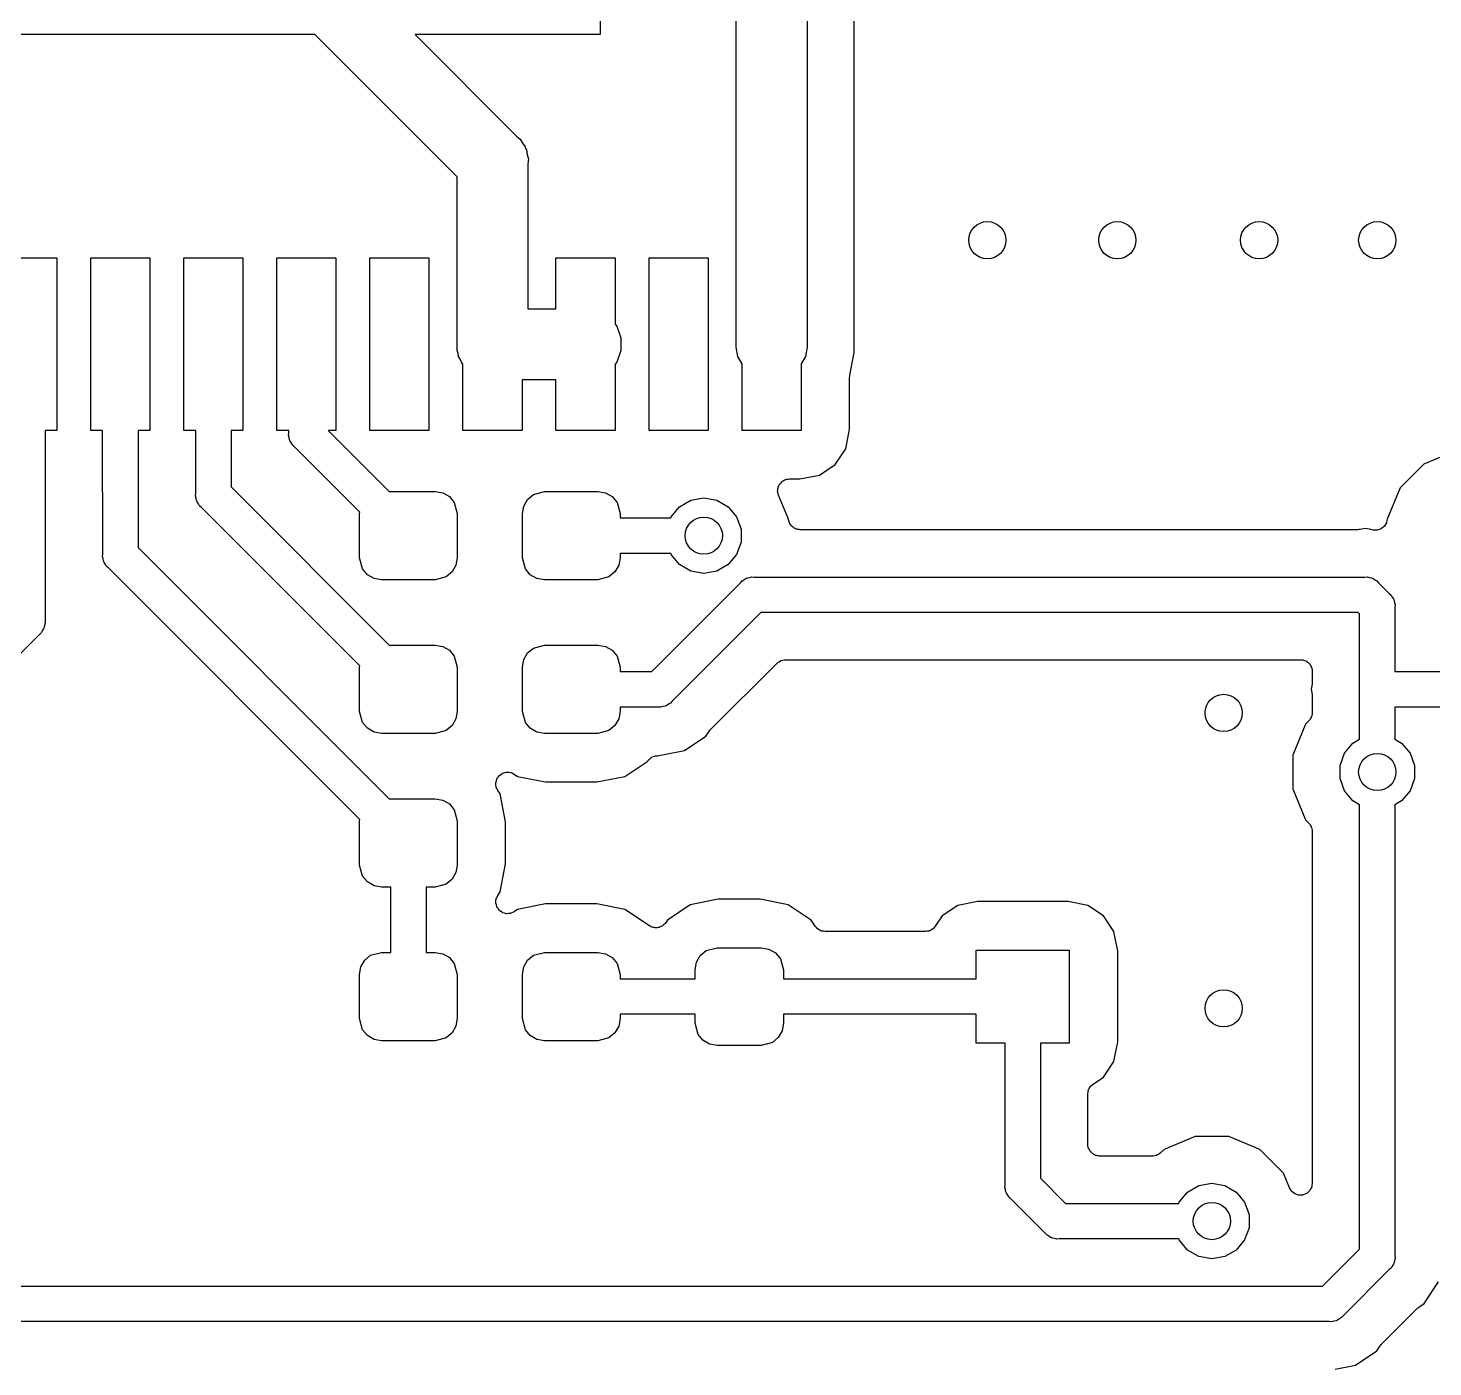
# Model space of a CAD drawing. Extents: x 40 to 164, y -163 to -60.
# Drawn here: x 127.74 to 142.84, y -101.64 to -87.26 of the extents above; entities that cross this region are included whole.
import ezdxf

# ---------------------------------------------------------------- set-up
doc = ezdxf.new("R2010")
doc.units = 0
doc.header["$MEASUREMENT"] = 0
doc.layers.add('BLACK', color=7, linetype='CONTINUOUS')

msp = doc.modelspace()

# ---------------------------------------------------------------- linework, layer by layer
at = {"layer": 'BLACK', "linetype": 'CONTINUOUS'}
for p, q in [((135.349, -88.9302), (135.349, -81.407)), ((136.111, -81.407), (136.111, -90.6859)), ((133.886, -82.0674), (133.886, -87.3252)), ((136.619, -90.7402), (136.619, -82.042)), ((130.82, -87.3252), (124.113, -87.3252)), ((132.349, -88.8541), (130.82, -87.3252)), ((133.886, -87.3252), (131.898, -87.3252)), ((131.898, -87.3252), (132.988, -88.4151)), ((132.988, -88.4151), (133.026, -88.4476)), ((133.026, -88.4476), (133.052, -88.4914)), ((133.052, -88.4914), (133.081, -88.5328)), ((133.081, -88.5328), (133.085, -88.5492)), ((133.085, -88.5492), (133.094, -88.564)), ((133.094, -88.564), (133.102, -88.6138)), ((133.102, -88.6138), (133.115, -88.6626)), ((133.115, -88.6626), (133.111, -88.7129)), ((133.111, -88.7129), (133.111, -90.2716)), ((132.349, -90.5854), (132.349, -88.8541)), ((135.349, -90.6859), (135.349, -88.9302)), ((135.349, -88.9302), (135.349, -88.9302)), ((127.412, -89.7255), (128.047, -89.7255)), ((128.047, -89.7255), (128.047, -91.5797)), ((128.412, -91.5797), (128.412, -89.7255)), ((128.412, -89.7255), (129.047, -89.7255)), ((129.047, -89.7255), (129.047, -91.5797)), ((129.412, -91.5797), (129.412, -89.7255)), ((129.412, -89.7255), (130.047, -89.7255)), ((130.047, -89.7255), (130.047, -91.5797)), ((130.412, -91.5797), (130.412, -89.7255)), ((130.412, -89.7255), (131.047, -89.7255)), ((131.047, -89.7255), (131.047, -91.5797)), ((131.412, -91.5797), (131.412, -89.7255)), ((131.412, -89.7255), (132.047, -89.7255)), ((132.047, -89.7255), (132.047, -91.5797)), ((133.412, -90.2716), (133.412, -89.7255)), ((133.412, -89.7255), (134.047, -89.7255)), ((134.047, -89.7255), (134.047, -90.4383)), ((134.412, -91.5797), (134.412, -89.7255)), ((134.412, -89.7255), (135.047, -89.7255)), ((135.047, -89.7255), (135.047, -91.5797)), ((133.111, -90.2716), (133.412, -90.2716)), ((134.047, -90.4383), (134.065, -90.4592)), ((132.349, -90.7198), (132.349, -90.5854)), ((134.065, -90.4592), (134.111, -90.5854)), ((134.111, -90.5854), (134.111, -90.7198)), ((132.361, -90.7516), (132.349, -90.7198)), ((134.111, -90.7198), (134.065, -90.846)), ((135.366, -90.7849), (135.349, -90.6859)), ((136.111, -90.6859), (136.094, -90.7849)), ((136.57, -90.9846), (136.619, -90.7402)), ((132.366, -90.7849), (132.361, -90.7516)), ((132.383, -90.8142), (132.366, -90.7849)), ((132.395, -90.846), (132.383, -90.8142)), ((132.412, -90.8669), (132.395, -90.846)), ((132.412, -91.5797), (132.412, -90.8669)), ((134.065, -90.846), (134.047, -90.8669)), ((134.047, -90.8669), (134.047, -91.5797)), ((135.412, -90.8647), (135.366, -90.7849)), ((135.412, -91.5797), (135.412, -90.8647)), ((136.094, -90.7849), (136.047, -90.8647)), ((136.047, -90.8647), (136.047, -91.5797)), ((133.412, -91.0336), (133.047, -91.0336)), ((133.047, -91.0336), (133.047, -91.5797)), ((133.412, -91.5797), (133.412, -91.0336)), ((136.568, -91.0094), (136.57, -90.9971)), ((136.568, -91.5672), (136.568, -91.0094)), ((136.57, -90.9971), (136.57, -90.9846)), ((128.047, -91.5797), (127.92, -91.5797)), ((127.92, -91.5797), (127.92, -93.6227)), ((128.539, -91.5797), (128.412, -91.5797)), ((128.54, -92.9077), (128.539, -91.5797)), ((129.047, -91.5797), (128.92, -91.5797)), ((128.92, -91.5797), (128.92, -92.8371)), ((129.54, -91.5797), (129.412, -91.5797)), ((129.54, -92.2567), (129.54, -91.5797)), ((130.047, -91.5797), (129.921, -91.5797)), ((129.921, -91.5797), (129.921, -92.1861)), ((130.54, -91.5797), (130.412, -91.5797)), ((130.537, -91.6309), (130.54, -91.6057)), ((130.544, -91.6553), (130.537, -91.6309)), ((130.54, -91.6057), (130.54, -91.5797)), ((130.548, -91.6802), (130.544, -91.6553)), ((131.047, -91.5797), (130.965, -91.5797)), ((130.965, -91.5797), (131.62, -92.235)), ((132.047, -91.5797), (131.412, -91.5797)), ((133.047, -91.5797), (132.412, -91.5797)), ((134.047, -91.5797), (133.412, -91.5797)), ((135.047, -91.5797), (134.412, -91.5797)), ((136.047, -91.5797), (135.412, -91.5797)), ((136.526, -91.7779), (136.568, -91.5672)), ((130.552, -91.6875), (130.548, -91.6802)), ((130.555, -91.6957), (130.552, -91.6875)), ((130.569, -91.7165), (130.555, -91.6957)), ((130.582, -91.7383), (130.569, -91.7165)), ((130.601, -91.7546), (130.582, -91.7383)), ((131.304, -92.4571), (130.601, -91.7546)), ((136.414, -91.9459), (136.526, -91.7779)), ((143.075, -91.802), (142.742, -91.9402)), ((136.246, -92.0582), (136.414, -91.9459)), ((142.742, -91.9402), (142.486, -92.1957)), ((135.866, -92.1147), (135.878, -92.1078)), ((135.878, -92.1078), (135.886, -92.1063)), ((135.886, -92.1063), (135.894, -92.1031)), ((135.894, -92.1031), (135.908, -92.1025)), ((135.908, -92.1025), (135.921, -92.1001)), ((135.921, -92.1001), (136.035, -92.1001)), ((136.035, -92.1001), (136.246, -92.0582)), ((129.537, -92.2819), (129.54, -92.2567)), ((129.921, -92.1861), (131.62, -93.886)), ((131.62, -92.235), (132.113, -92.235)), ((132.113, -92.235), (132.195, -92.2493)), ((132.195, -92.2493), (132.266, -92.2906)), ((133.17, -92.2668), (133.288, -92.235)), ((133.288, -92.235), (133.863, -92.235)), ((133.863, -92.235), (133.945, -92.2493)), ((133.945, -92.2493), (134.016, -92.2906)), ((135.794, -92.2327), (135.796, -92.2189)), ((135.796, -92.2408), (135.794, -92.2327)), ((135.796, -92.2051), (135.799, -92.1972)), ((135.796, -92.2189), (135.796, -92.2051)), ((135.796, -92.2492), (135.796, -92.2408)), ((135.801, -92.2622), (135.796, -92.2492)), ((135.799, -92.1972), (135.8, -92.1889)), ((135.8, -92.1889), (135.807, -92.1767)), ((135.807, -92.1767), (135.811, -92.1636)), ((135.811, -92.1636), (135.817, -92.1572)), ((135.817, -92.1572), (135.821, -92.1498)), ((135.821, -92.1498), (135.831, -92.1405)), ((135.831, -92.1405), (135.84, -92.1299)), ((135.84, -92.1299), (135.847, -92.1257)), ((135.847, -92.1257), (135.853, -92.12)), ((135.853, -92.12), (135.866, -92.1147)), ((142.486, -92.1957), (142.347, -92.5312)), ((129.544, -92.3063), (129.537, -92.2819)), ((129.548, -92.3312), (129.544, -92.3063)), ((129.552, -92.3385), (129.548, -92.3312)), ((129.555, -92.3468), (129.552, -92.3385)), ((129.569, -92.3675), (129.555, -92.3468)), ((129.582, -92.3893), (129.569, -92.3675)), ((129.601, -92.4056), (129.582, -92.3893)), ((131.304, -94.1081), (129.601, -92.4056)), ((132.266, -92.2906), (132.319, -92.3537)), ((132.319, -92.3537), (132.351, -92.4725)), ((133.051, -92.4725), (133.065, -92.3913)), ((133.065, -92.3913), (133.107, -92.3198)), ((133.107, -92.3198), (133.17, -92.2668)), ((134.016, -92.2906), (134.069, -92.3537)), ((134.069, -92.3537), (134.101, -92.4725)), ((134.649, -92.5069), (134.74, -92.3989)), ((134.74, -92.3989), (134.862, -92.3283)), ((134.862, -92.3283), (135.001, -92.3038)), ((135.001, -92.3038), (135.14, -92.3283)), ((135.14, -92.3283), (135.262, -92.3989)), ((135.262, -92.3989), (135.353, -92.5069)), ((135.804, -92.2757), (135.801, -92.2622)), ((135.911, -92.534), (135.804, -92.2757)), ((131.301, -92.4725), (131.304, -92.4571)), ((131.301, -92.9475), (131.301, -92.4725)), ((132.351, -92.4725), (132.351, -92.9475)), ((133.051, -92.9475), (133.051, -92.4725)), ((134.101, -92.4725), (134.101, -92.5195)), ((134.101, -92.5195), (134.645, -92.5195)), ((134.645, -92.5195), (134.649, -92.5069)), ((135.353, -92.5069), (135.401, -92.6395)), ((135.911, -92.5416), (135.911, -92.534)), ((135.915, -92.552), (135.911, -92.5416)), ((135.917, -92.5629), (135.915, -92.552)), ((135.922, -92.5726), (135.917, -92.5629)), ((142.344, -92.5479), (142.34, -92.5682)), ((142.347, -92.5312), (142.344, -92.5479)), ((135.401, -92.6395), (135.401, -92.7805)), ((135.926, -92.583), (135.922, -92.5726)), ((135.933, -92.5915), (135.926, -92.583)), ((135.939, -92.6011), (135.933, -92.5915)), ((135.947, -92.6083), (135.939, -92.6011)), ((135.954, -92.6168), (135.947, -92.6083)), ((135.964, -92.6223), (135.954, -92.6168)), ((135.972, -92.6295), (135.964, -92.6223)), ((135.983, -92.6333), (135.972, -92.6295)), ((135.993, -92.6388), (135.983, -92.6333)), ((136.004, -92.6408), (135.993, -92.6388)), ((136.014, -92.6446), (136.004, -92.6408)), ((136.025, -92.6446), (136.014, -92.6446)), ((136.036, -92.6465), (136.025, -92.6446)), ((142.032, -92.6465), (136.036, -92.6465)), ((142.044, -92.6443), (142.032, -92.6465)), ((142.056, -92.6441), (142.044, -92.6443)), ((142.113, -92.6328), (142.056, -92.6441)), ((142.17, -92.6441), (142.113, -92.6328)), ((142.196, -92.6494), (142.17, -92.6441)), ((142.17, -92.6441), (142.17, -92.6441)), ((142.198, -92.6494), (142.196, -92.6494)), ((142.199, -92.6499), (142.198, -92.6494)), ((142.22, -92.6499), (142.199, -92.6499)), ((142.24, -92.6503), (142.22, -92.6499)), ((142.242, -92.6499), (142.24, -92.6503)), ((142.243, -92.6499), (142.242, -92.6499)), ((142.262, -92.6428), (142.243, -92.6499)), ((142.282, -92.6362), (142.262, -92.6428)), ((142.283, -92.6353), (142.282, -92.6362)), ((142.284, -92.6348), (142.283, -92.6353)), ((142.3, -92.6215), (142.284, -92.6348)), ((142.316, -92.6085), (142.3, -92.6215)), ((142.317, -92.6073), (142.316, -92.6085)), ((142.318, -92.6064), (142.317, -92.6073)), ((142.329, -92.5885), (142.318, -92.6064)), ((142.339, -92.5708), (142.329, -92.5885)), ((142.34, -92.5695), (142.339, -92.5708)), ((142.34, -92.5682), (142.34, -92.5695)), ((128.92, -92.8371), (131.62, -95.537)), ((135.401, -92.7805), (135.353, -92.9131)), ((128.537, -92.9329), (128.54, -92.9077)), ((128.544, -92.9573), (128.537, -92.9329)), ((128.548, -92.9822), (128.544, -92.9573)), ((128.552, -92.9895), (128.548, -92.9822)), ((128.555, -92.9977), (128.552, -92.9895)), ((128.569, -93.0185), (128.555, -92.9977)), ((131.333, -93.0662), (131.301, -92.9475)), ((132.351, -92.9475), (132.337, -93.0287)), ((133.083, -93.0662), (133.051, -92.9475)), ((134.101, -92.9475), (134.087, -93.0287)), ((134.645, -92.9005), (134.101, -92.9005)), ((134.101, -92.9005), (134.101, -92.9475)), ((134.649, -92.9131), (134.645, -92.9005)), ((134.74, -93.0211), (134.649, -92.9131)), ((135.353, -92.9131), (135.262, -93.0211)), ((128.582, -93.0403), (128.569, -93.0185)), ((128.601, -93.0566), (128.582, -93.0403)), ((131.304, -95.7591), (128.601, -93.0566)), ((131.386, -93.1294), (131.333, -93.0662)), ((131.457, -93.1707), (131.386, -93.1294)), ((132.232, -93.1532), (132.113, -93.185)), ((132.295, -93.1002), (132.232, -93.1532)), ((132.337, -93.0287), (132.295, -93.1002)), ((133.136, -93.1294), (133.083, -93.0662)), ((133.207, -93.1707), (133.136, -93.1294)), ((133.982, -93.1532), (133.863, -93.185)), ((134.045, -93.1002), (133.982, -93.1532)), ((134.087, -93.0287), (134.045, -93.1002)), ((134.862, -93.0917), (134.74, -93.0211)), ((135.001, -93.1162), (134.862, -93.0917)), ((135.14, -93.0917), (135.001, -93.1162)), ((135.262, -93.0211), (135.14, -93.0917)), ((135.462, -93.1675), (135.47, -93.1632)), ((135.47, -93.1632), (135.495, -93.1588)), ((135.495, -93.1588), (135.519, -93.1523)), ((135.519, -93.1523), (135.544, -93.1545)), ((135.544, -93.1545), (142.105, -93.1545)), ((142.105, -93.1545), (142.13, -93.1523)), ((142.13, -93.1523), (142.154, -93.1588)), ((142.154, -93.1588), (142.179, -93.1632)), ((142.179, -93.1632), (142.187, -93.1675)), ((131.538, -93.185), (131.457, -93.1707)), ((132.113, -93.185), (131.538, -93.185)), ((133.288, -93.185), (133.207, -93.1707)), ((133.863, -93.185), (133.288, -93.185)), ((134.441, -94.1705), (135.395, -93.2162)), ((135.395, -93.2162), (135.412, -93.1968)), ((135.412, -93.1968), (135.433, -93.1842)), ((135.433, -93.1842), (135.454, -93.1697)), ((135.454, -93.1697), (135.462, -93.1675)), ((142.187, -93.1675), (142.195, -93.1697)), ((142.195, -93.1697), (142.215, -93.1842)), ((142.215, -93.1842), (142.237, -93.1968)), ((142.237, -93.1968), (142.254, -93.2162)), ((142.254, -93.2162), (142.369, -93.3314)), ((142.369, -93.3314), (142.388, -93.3477)), ((142.388, -93.3477), (142.401, -93.3695)), ((142.401, -93.3695), (142.415, -93.3902)), ((142.415, -93.3902), (142.418, -93.3985)), ((142.418, -93.3985), (142.422, -93.4058)), ((142.422, -93.4058), (142.426, -93.4307)), ((142.426, -93.4307), (142.433, -93.4551)), ((142.433, -93.4551), (142.43, -93.4803)), ((135.615, -93.5355), (134.661, -94.4898)), ((142.034, -93.5355), (135.615, -93.5355)), ((142.049, -93.5509), (142.034, -93.5355)), ((142.05, -94.3274), (142.049, -93.5509)), ((142.43, -93.4803), (142.43, -94.1705)), ((127.878, -93.7553), (127.859, -93.7716)), ((127.891, -93.7335), (127.878, -93.7553)), ((127.905, -93.7128), (127.891, -93.7335)), ((127.908, -93.7045), (127.905, -93.7128)), ((127.912, -93.6972), (127.908, -93.7045)), ((127.916, -93.6723), (127.912, -93.6972)), ((127.923, -93.6479), (127.916, -93.6723)), ((127.92, -93.6227), (127.923, -93.6479)), ((127.859, -93.7716), (124.219, -97.4112)), ((131.62, -93.886), (132.113, -93.886)), ((132.113, -93.886), (132.195, -93.9003)), ((132.195, -93.9003), (132.266, -93.9416)), ((133.107, -93.9708), (133.17, -93.9178)), ((133.17, -93.9178), (133.288, -93.886)), ((133.288, -93.886), (133.863, -93.886)), ((133.863, -93.886), (133.945, -93.9003)), ((133.945, -93.9003), (134.016, -93.9416)), ((132.266, -93.9416), (132.319, -94.0048)), ((132.319, -94.0048), (132.351, -94.1235)), ((133.051, -94.1235), (133.065, -94.0423)), ((133.065, -94.0423), (133.107, -93.9708)), ((134.016, -93.9416), (134.069, -94.0048)), ((134.069, -94.0048), (134.101, -94.1235)), ((135.796, -94.0732), (135.811, -94.0649)), ((135.811, -94.0649), (135.824, -94.0554)), ((135.824, -94.0554), (135.83, -94.054)), ((135.83, -94.054), (135.834, -94.0512)), ((135.834, -94.0512), (135.851, -94.0483)), ((135.851, -94.0483), (135.867, -94.044)), ((135.867, -94.044), (135.872, -94.0445)), ((135.872, -94.0445), (135.878, -94.0435)), ((135.878, -94.0435), (141.415, -94.0435)), ((141.415, -94.0435), (141.425, -94.0454)), ((141.425, -94.0454), (141.437, -94.0454)), ((141.437, -94.0454), (141.447, -94.0492)), ((141.447, -94.0492), (141.458, -94.0512)), ((141.458, -94.0512), (141.468, -94.0567)), ((141.468, -94.0567), (141.478, -94.0605)), ((141.478, -94.0605), (141.487, -94.0677)), ((141.487, -94.0677), (141.496, -94.0732)), ((131.301, -94.1235), (131.304, -94.1081)), ((131.301, -94.5985), (131.301, -94.1235)), ((132.351, -94.1235), (132.351, -94.5985)), ((133.051, -94.5985), (133.051, -94.1235)), ((134.101, -94.1235), (134.101, -94.1705)), ((134.101, -94.1705), (134.441, -94.1705)), ((135.071, -94.7974), (135.788, -94.0807)), ((135.788, -94.0807), (135.793, -94.0775)), ((135.793, -94.0775), (135.796, -94.0732)), ((141.496, -94.0732), (141.503, -94.0817)), ((141.503, -94.0817), (141.512, -94.0889)), ((141.512, -94.0889), (141.517, -94.0985)), ((141.517, -94.0985), (141.524, -94.107)), ((141.524, -94.107), (141.528, -94.1174)), ((141.528, -94.1174), (141.534, -94.1271)), ((141.534, -94.1271), (141.536, -94.138)), ((141.536, -94.138), (141.54, -94.1484)), ((141.54, -94.1484), (141.54, -94.1596)), ((141.54, -94.1596), (141.542, -94.1705)), ((141.542, -94.1705), (141.542, -94.2797)), ((142.43, -94.1705), (144.283, -94.1705)), ((141.539, -94.3045), (141.528, -94.361)), ((141.528, -94.361), (141.539, -94.4175)), ((141.542, -94.2797), (141.539, -94.292)), ((141.539, -94.292), (141.539, -94.3045)), ((142.049, -94.4713), (142.049, -94.3443)), ((142.049, -94.3443), (142.05, -94.3443)), ((142.05, -94.3443), (142.05, -94.3274)), ((134.622, -94.5218), (134.602, -94.5363)), ((134.644, -94.5092), (134.622, -94.5218)), ((134.661, -94.4898), (134.644, -94.5092)), ((141.539, -94.4175), (141.539, -94.43)), ((141.539, -94.43), (141.541, -94.4423)), ((141.541, -94.4423), (141.541, -94.6118)), ((142.05, -94.8981), (142.049, -94.4713)), ((131.333, -94.7172), (131.301, -94.5985)), ((132.351, -94.5985), (132.337, -94.6797)), ((133.083, -94.7172), (133.051, -94.5985)), ((134.101, -94.5985), (134.087, -94.6797)), ((134.512, -94.5515), (134.101, -94.5515)), ((134.101, -94.5515), (134.101, -94.5985)), ((134.537, -94.5537), (134.512, -94.5515)), ((134.561, -94.5472), (134.537, -94.5537)), ((134.586, -94.5428), (134.561, -94.5472)), ((134.593, -94.5385), (134.586, -94.5428)), ((134.602, -94.5363), (134.593, -94.5385)), ((141.53, -94.6655), (141.52, -94.6791)), ((141.531, -94.6601), (141.53, -94.6655)), ((141.534, -94.6552), (141.531, -94.6601)), ((141.537, -94.6389), (141.534, -94.6552)), ((141.541, -94.6229), (141.537, -94.6389)), ((141.541, -94.6118), (141.541, -94.6173)), ((141.541, -94.6173), (141.541, -94.6229)), ((144.283, -94.5515), (142.43, -94.5515)), ((142.43, -94.5515), (142.43, -94.8981)), ((131.386, -94.7804), (131.333, -94.7172)), ((131.457, -94.8217), (131.386, -94.7804)), ((131.538, -94.836), (131.457, -94.8217)), ((132.232, -94.8042), (132.113, -94.836)), ((132.295, -94.7512), (132.232, -94.8042)), ((132.337, -94.6797), (132.295, -94.7512)), ((133.136, -94.7804), (133.083, -94.7172)), ((133.207, -94.8217), (133.136, -94.7804)), ((133.288, -94.836), (133.207, -94.8217)), ((133.982, -94.8042), (133.863, -94.836)), ((134.045, -94.7512), (133.982, -94.8042)), ((134.087, -94.6797), (134.045, -94.7512)), ((135.024, -94.8646), (135.056, -94.8167)), ((135.056, -94.8167), (135.064, -94.8076)), ((135.064, -94.8076), (135.071, -94.7974)), ((141.47, -94.7357), (141.332, -95.0694)), ((141.504, -94.7016), (141.47, -94.7357)), ((141.508, -94.697), (141.504, -94.7016)), ((141.512, -94.6934), (141.508, -94.697)), ((141.52, -94.6791), (141.512, -94.6934)), ((132.113, -94.836), (131.538, -94.836)), ((133.863, -94.836), (133.288, -94.836)), ((134.792, -95.019), (135.024, -94.8646)), ((141.888, -95.0469), (141.979, -94.9389)), ((141.979, -94.9389), (142.05, -94.8981)), ((142.43, -94.8981), (142.501, -94.9389)), ((142.501, -94.9389), (142.592, -95.0469)), ((134.398, -95.1327), (134.4, -95.1293)), ((134.4, -95.1293), (134.406, -95.1232)), ((134.406, -95.1232), (134.41, -95.1161)), ((134.41, -95.1161), (134.421, -95.1074)), ((134.421, -95.1074), (134.43, -95.0974)), ((134.43, -95.0974), (134.438, -95.0937)), ((134.438, -95.0937), (134.444, -95.0885)), ((134.444, -95.0885), (134.458, -95.084)), ((134.458, -95.084), (134.47, -95.0779)), ((134.47, -95.0779), (134.478, -95.077)), ((134.478, -95.077), (134.486, -95.0743)), ((134.486, -95.0743), (134.5, -95.0746)), ((134.5, -95.0746), (134.514, -95.0731)), ((134.514, -95.0731), (134.517, -95.0738)), ((134.517, -95.0738), (134.576, -95.0619)), ((134.576, -95.0619), (134.792, -95.019)), ((134.576, -95.0619), (134.576, -95.0619)), ((141.332, -95.0694), (141.332, -95.4306)), ((141.84, -95.1795), (141.888, -95.0469)), ((142.592, -95.0469), (142.64, -95.1795)), ((132.804, -95.2857), (132.82, -95.275)), ((132.82, -95.275), (132.836, -95.2636)), ((132.836, -95.2636), (132.839, -95.2628)), ((132.839, -95.2628), (132.841, -95.2612)), ((132.841, -95.2612), (132.86, -95.2566)), ((132.86, -95.2566), (132.878, -95.2512)), ((132.878, -95.2512), (132.881, -95.2514)), ((132.881, -95.2514), (132.884, -95.2507)), ((132.884, -95.2507), (132.903, -95.2528)), ((132.903, -95.2528), (132.922, -95.2541)), ((132.922, -95.2541), (132.925, -95.2552)), ((132.925, -95.2552), (132.928, -95.2555)), ((132.928, -95.2555), (132.945, -95.2641)), ((132.945, -95.2641), (132.963, -95.2719)), ((132.963, -95.2719), (132.999, -95.2964)), ((134.153, -95.2964), (134.398, -95.1327)), ((141.84, -95.3205), (141.84, -95.1795)), ((142.64, -95.1795), (142.64, -95.3205)), ((132.765, -95.3692), (132.766, -95.3664)), ((132.767, -95.3884), (132.765, -95.3692)), ((132.766, -95.3636), (132.771, -95.3451)), ((132.766, -95.3664), (132.766, -95.3636)), ((132.769, -95.4077), (132.767, -95.3884)), ((132.77, -95.4102), (132.769, -95.4077)), ((132.77, -95.413), (132.77, -95.4102)), ((132.779, -95.4303), (132.77, -95.413)), ((132.771, -95.3451), (132.776, -95.3263)), ((132.776, -95.3263), (132.777, -95.324)), ((132.777, -95.324), (132.778, -95.3213)), ((132.778, -95.3213), (132.79, -95.3057)), ((132.786, -95.448), (132.779, -95.4303)), ((132.79, -95.3057), (132.8, -95.2897)), ((132.8, -95.2897), (132.803, -95.288)), ((132.803, -95.288), (132.804, -95.2857)), ((132.999, -95.2964), (133.301, -95.3564)), ((133.301, -95.3564), (133.851, -95.3564)), ((133.851, -95.3564), (134.153, -95.2964)), ((141.332, -95.4306), (141.47, -95.7643)), ((141.888, -95.4531), (141.84, -95.3205)), ((142.64, -95.3205), (142.592, -95.4531)), ((131.62, -95.537), (132.113, -95.537)), ((132.113, -95.537), (132.195, -95.5513)), ((132.195, -95.5513), (132.266, -95.5926)), ((132.811, -95.4854), (132.786, -95.448)), ((132.871, -95.787), (132.811, -95.4854)), ((141.979, -95.5611), (141.888, -95.4531)), ((142.049, -95.6019), (141.979, -95.5611)), ((142.501, -95.5611), (142.43, -95.6019)), ((142.592, -95.4531), (142.501, -95.5611)), ((132.266, -95.5926), (132.319, -95.6557)), ((132.319, -95.6557), (132.351, -95.7745)), ((142.05, -100.378), (142.049, -95.6019)), ((142.43, -95.6019), (142.43, -100.449)), ((131.301, -95.7745), (131.304, -95.7591)), ((131.301, -96.2495), (131.301, -95.7745)), ((132.351, -95.7745), (132.351, -96.2495)), ((132.871, -96.237), (132.871, -95.787)), ((141.47, -95.7643), (141.504, -95.7984)), ((141.504, -95.7984), (141.508, -95.803)), ((141.508, -95.803), (141.512, -95.8066)), ((141.512, -95.8066), (141.52, -95.8209)), ((141.52, -95.8209), (141.53, -95.8345)), ((141.53, -95.8345), (141.531, -95.8399)), ((141.531, -95.8399), (141.534, -95.8448)), ((141.534, -95.8448), (141.537, -95.8611)), ((141.537, -95.8611), (141.541, -95.8771)), ((141.541, -95.8771), (141.541, -95.8827)), ((141.541, -95.8827), (141.541, -95.8882)), ((141.541, -95.8882), (141.542, -99.671)), ((131.333, -96.3682), (131.301, -96.2495)), ((132.337, -96.3307), (132.295, -96.4022)), ((132.351, -96.2495), (132.337, -96.3307)), ((132.811, -96.5386), (132.871, -96.237)), ((131.386, -96.4314), (131.333, -96.3682)), ((131.457, -96.4727), (131.386, -96.4314)), ((131.538, -96.487), (131.457, -96.4727)), ((131.636, -96.487), (131.538, -96.487)), ((131.636, -97.188), (131.636, -96.487)), ((132.113, -96.487), (132.017, -96.487)), ((132.017, -96.487), (132.017, -97.188)), ((132.232, -96.4552), (132.113, -96.487)), ((132.295, -96.4022), (132.232, -96.4552)), ((132.765, -96.6548), (132.767, -96.6356)), ((132.767, -96.6356), (132.769, -96.6163)), ((132.769, -96.6163), (132.77, -96.6138)), ((132.77, -96.611), (132.779, -96.5936)), ((132.77, -96.6138), (132.77, -96.611)), ((132.779, -96.5936), (132.786, -96.576)), ((132.786, -96.576), (132.811, -96.5386)), ((135.157, -96.6176), (134.855, -96.6776)), ((135.607, -96.6176), (135.157, -96.6176)), ((135.909, -96.6776), (135.607, -96.6176)), ((132.766, -96.6576), (132.765, -96.6548)), ((132.766, -96.6603), (132.766, -96.6576)), ((132.771, -96.6789), (132.766, -96.6603)), ((132.776, -96.6977), (132.771, -96.6789)), ((132.777, -96.7), (132.776, -96.6977)), ((132.778, -96.7027), (132.777, -96.7)), ((132.79, -96.7183), (132.778, -96.7027)), ((132.8, -96.7343), (132.79, -96.7183)), ((132.803, -96.736), (132.8, -96.7343)), ((132.804, -96.7383), (132.803, -96.736)), ((132.82, -96.749), (132.804, -96.7383)), ((132.836, -96.7604), (132.82, -96.749)), ((132.839, -96.7612), (132.836, -96.7604)), ((132.841, -96.7628), (132.839, -96.7612)), ((132.86, -96.7674), (132.841, -96.7628)), ((132.878, -96.7728), (132.86, -96.7674)), ((132.881, -96.7726), (132.878, -96.7728)), ((132.884, -96.7733), (132.881, -96.7726)), ((132.903, -96.7711), (132.884, -96.7733)), ((132.922, -96.7699), (132.903, -96.7711)), ((132.925, -96.7688), (132.922, -96.7699)), ((132.928, -96.7685), (132.925, -96.7688)), ((132.945, -96.7599), (132.928, -96.7685)), ((132.963, -96.7521), (132.945, -96.7599)), ((132.999, -96.7276), (132.963, -96.7521)), ((133.301, -96.6676), (132.999, -96.7276)), ((133.851, -96.6676), (133.301, -96.6676)), ((134.153, -96.7276), (133.851, -96.6676)), ((134.416, -96.9035), (134.153, -96.7276)), ((134.855, -96.6776), (134.61, -96.8413)), ((136.154, -96.8413), (135.909, -96.6776)), ((137.732, -96.6845), (137.564, -96.7968)), ((137.943, -96.6426), (137.732, -96.6845)), ((138.917, -96.6426), (137.943, -96.6426)), ((139.128, -96.6845), (138.917, -96.6426)), ((139.296, -96.7968), (139.128, -96.6845)), ((134.426, -96.908), (134.416, -96.9035)), ((134.435, -96.9142), (134.426, -96.908)), ((134.446, -96.9168), (134.435, -96.9142)), ((134.456, -96.9213), (134.446, -96.9168)), ((134.467, -96.922), (134.456, -96.9213)), ((134.478, -96.9247), (134.467, -96.922)), ((134.489, -96.9235), (134.478, -96.9247)), ((134.5, -96.9242), (134.489, -96.9235)), ((134.511, -96.9211), (134.5, -96.9242)), ((134.522, -96.9199), (134.511, -96.9211)), ((134.532, -96.915), (134.522, -96.9199)), ((134.543, -96.9119), (134.532, -96.915)), ((134.552, -96.9053), (134.543, -96.9119)), ((134.562, -96.9004), (134.552, -96.9053)), ((134.569, -96.8923), (134.562, -96.9004)), ((134.578, -96.8858), (134.569, -96.8923)), ((134.584, -96.8765), (134.578, -96.8858)), ((134.592, -96.8685), (134.584, -96.8765)), ((134.61, -96.8413), (134.592, -96.8685)), ((136.198, -96.9081), (136.154, -96.8413)), ((136.211, -96.921), (136.198, -96.9081)), ((136.222, -96.9348), (136.211, -96.921)), ((136.226, -96.9369), (136.222, -96.9348)), ((136.229, -96.9399), (136.226, -96.9369)), ((136.245, -96.9479), (136.229, -96.9399)), ((137.459, -96.9399), (137.443, -96.9479)), ((137.462, -96.9369), (137.459, -96.9399)), ((137.465, -96.9348), (137.462, -96.9369)), ((137.477, -96.921), (137.465, -96.9348)), ((137.489, -96.9081), (137.477, -96.921)), ((137.564, -96.7968), (137.489, -96.9081)), ((139.409, -96.9648), (139.296, -96.7968)), ((136.26, -96.9568), (136.245, -96.9479)), ((136.265, -96.9576), (136.26, -96.9568)), ((136.268, -96.9594), (136.265, -96.9576)), ((136.286, -96.9614), (136.268, -96.9594)), ((136.304, -96.9645), (136.286, -96.9614)), ((137.384, -96.9645), (136.304, -96.9645)), ((137.401, -96.9614), (137.384, -96.9645)), ((137.419, -96.9594), (137.401, -96.9614)), ((137.423, -96.9576), (137.419, -96.9594)), ((137.427, -96.9568), (137.423, -96.9576)), ((137.443, -96.9479), (137.427, -96.9568)), ((139.45, -97.1755), (139.409, -96.9648)), ((131.357, -97.2728), (131.42, -97.2198)), ((131.42, -97.2198), (131.538, -97.188)), ((131.538, -97.188), (131.636, -97.188)), ((132.017, -97.188), (132.113, -97.188)), ((132.113, -97.188), (132.195, -97.2023)), ((132.195, -97.2023), (132.266, -97.2436)), ((132.266, -97.2436), (132.319, -97.3067)), ((133.107, -97.2728), (133.17, -97.2198)), ((133.17, -97.2198), (133.288, -97.188)), ((133.288, -97.188), (133.863, -97.188)), ((133.863, -97.188), (133.945, -97.2023)), ((133.945, -97.2023), (134.016, -97.2436)), ((134.016, -97.2436), (134.069, -97.3067)), ((134.921, -97.2943), (134.963, -97.2228)), ((134.963, -97.2228), (135.026, -97.1698)), ((135.026, -97.1698), (135.144, -97.138)), ((135.144, -97.138), (135.619, -97.138)), ((135.619, -97.138), (135.701, -97.1523)), ((135.701, -97.1523), (135.772, -97.1936)), ((135.772, -97.1936), (135.825, -97.2567)), ((137.93, -97.4725), (137.93, -97.163)), ((137.93, -97.163), (138.93, -97.163)), ((138.93, -97.163), (138.93, -98.163)), ((139.45, -98.1505), (139.45, -97.1755)), ((131.301, -97.4255), (131.315, -97.3443)), ((131.315, -97.3443), (131.357, -97.2728)), ((132.319, -97.3067), (132.351, -97.4255)), ((133.051, -97.4255), (133.065, -97.3443)), ((133.065, -97.3443), (133.107, -97.2728)), ((134.069, -97.3067), (134.101, -97.4255)), ((134.907, -97.3755), (134.921, -97.2943)), ((134.907, -97.4725), (134.907, -97.3755)), ((135.825, -97.2567), (135.857, -97.3755)), ((135.857, -97.3755), (135.857, -97.4725)), ((131.301, -97.9005), (131.301, -97.4255)), ((132.351, -97.4255), (132.351, -97.9005)), ((133.051, -97.9005), (133.051, -97.4255)), ((134.101, -97.4255), (134.101, -97.4725)), ((134.101, -97.4725), (134.907, -97.4725)), ((135.857, -97.4725), (137.93, -97.4725)), ((131.333, -98.0192), (131.301, -97.9005)), ((132.337, -97.9817), (132.295, -98.0532)), ((132.351, -97.9005), (132.337, -97.9817)), ((133.083, -98.0192), (133.051, -97.9005)), ((134.087, -97.9817), (134.045, -98.0532)), ((134.101, -97.9005), (134.087, -97.9817)), ((134.907, -97.8535), (134.101, -97.8535)), ((134.101, -97.8535), (134.101, -97.9005)), ((134.907, -97.9505), (134.907, -97.8535)), ((134.939, -98.0692), (134.907, -97.9505)), ((135.857, -97.9505), (135.843, -98.0317)), ((137.93, -97.8535), (135.857, -97.8535)), ((135.857, -97.8535), (135.857, -97.9505)), ((137.93, -98.163), (137.93, -97.8535)), ((131.386, -98.0824), (131.333, -98.0192)), ((131.457, -98.1237), (131.386, -98.0824)), ((131.538, -98.138), (131.457, -98.1237)), ((132.113, -98.138), (131.538, -98.138)), ((132.232, -98.1062), (132.113, -98.138)), ((132.295, -98.0532), (132.232, -98.1062)), ((133.136, -98.0824), (133.083, -98.0192)), ((133.207, -98.1237), (133.136, -98.0824)), ((133.288, -98.138), (133.207, -98.1237)), ((133.863, -98.138), (133.288, -98.138)), ((133.982, -98.1062), (133.863, -98.138)), ((134.045, -98.0532), (133.982, -98.1062)), ((134.992, -98.1324), (134.939, -98.0692)), ((135.063, -98.1737), (134.992, -98.1324)), ((135.801, -98.1032), (135.738, -98.1562)), ((135.843, -98.0317), (135.801, -98.1032)), ((135.144, -98.188), (135.063, -98.1737)), ((135.619, -98.188), (135.144, -98.188)), ((135.738, -98.1562), (135.619, -98.188)), ((138.239, -98.163), (137.93, -98.163)), ((138.24, -99.6867), (138.239, -98.163)), ((138.93, -98.163), (138.62, -98.163)), ((138.62, -98.163), (138.62, -99.6161)), ((139.409, -98.3612), (139.45, -98.1505)), ((139.296, -98.5292), (139.409, -98.3612)), ((139.185, -98.6036), (139.296, -98.5292)), ((139.129, -98.7092), (139.132, -98.6915)), ((139.129, -99.2505), (139.129, -98.7092)), ((139.132, -98.6915), (139.134, -98.6737)), ((139.134, -98.6737), (139.135, -98.6699)), ((139.135, -98.6699), (139.136, -98.6658)), ((139.136, -98.6658), (139.145, -98.6502)), ((139.145, -98.6502), (139.153, -98.6341)), ((139.153, -98.6341), (139.156, -98.6312)), ((139.156, -98.6312), (139.158, -98.6276)), ((139.158, -98.6276), (139.172, -98.616)), ((139.172, -98.616), (139.185, -98.6036)), ((140.281, -99.168), (139.948, -99.3062)), ((140.643, -99.168), (140.281, -99.168)), ((140.976, -99.3062), (140.643, -99.168)), ((139.13, -99.2614), (139.129, -99.2505)), ((139.13, -99.2726), (139.13, -99.2614)), ((139.134, -99.283), (139.13, -99.2726)), ((139.136, -99.2939), (139.134, -99.283)), ((139.142, -99.3036), (139.136, -99.2939)), ((139.146, -99.314), (139.142, -99.3036)), ((139.153, -99.3225), (139.146, -99.314)), ((139.158, -99.3321), (139.153, -99.3225)), ((139.167, -99.3393), (139.158, -99.3321)), ((139.174, -99.3478), (139.167, -99.3393)), ((139.183, -99.3533), (139.174, -99.3478)), ((139.192, -99.3605), (139.183, -99.3533)), ((139.891, -99.3561), (139.877, -99.3656)), ((139.905, -99.3478), (139.891, -99.3561)), ((139.909, -99.3435), (139.905, -99.3478)), ((139.914, -99.3403), (139.909, -99.3435)), ((139.948, -99.3062), (139.914, -99.3403)), ((141.232, -99.5617), (140.976, -99.3062)), ((139.202, -99.3643), (139.192, -99.3605)), ((139.212, -99.3698), (139.202, -99.3643)), ((139.223, -99.3718), (139.212, -99.3698)), ((139.233, -99.3756), (139.223, -99.3718)), ((139.245, -99.3756), (139.233, -99.3756)), ((139.255, -99.3775), (139.245, -99.3756)), ((139.824, -99.3775), (139.255, -99.3775)), ((139.829, -99.3765), (139.824, -99.3775)), ((139.835, -99.377), (139.829, -99.3765)), ((139.851, -99.3727), (139.835, -99.377)), ((139.867, -99.3698), (139.851, -99.3727)), ((139.872, -99.367), (139.867, -99.3698)), ((139.877, -99.3656), (139.872, -99.367)), ((138.62, -99.6161), (138.89, -99.8855)), ((141.297, -99.7196), (141.232, -99.5617)), ((138.237, -99.7119), (138.24, -99.6867)), ((138.244, -99.7363), (138.237, -99.7119)), ((138.248, -99.7612), (138.244, -99.7363)), ((138.252, -99.7685), (138.248, -99.7612)), ((138.255, -99.7767), (138.252, -99.7685)), ((138.269, -99.7975), (138.255, -99.7767)), ((138.282, -99.8193), (138.269, -99.7975)), ((140.11, -99.8729), (140.201, -99.7649)), ((140.201, -99.7649), (140.323, -99.6943)), ((140.323, -99.6943), (140.462, -99.6698)), ((140.462, -99.6698), (140.601, -99.6943)), ((140.601, -99.6943), (140.723, -99.7649)), ((140.723, -99.7649), (140.814, -99.8729)), ((141.308, -99.7358), (141.297, -99.7196)), ((141.317, -99.7526), (141.308, -99.7358)), ((141.319, -99.7544), (141.317, -99.7526)), ((141.321, -99.7568), (141.319, -99.7544)), ((141.336, -99.7685), (141.321, -99.7568)), ((141.351, -99.7809), (141.336, -99.7685)), ((141.354, -99.7819), (141.351, -99.7809)), ((141.356, -99.7836), (141.354, -99.7819)), ((141.374, -99.7894), (141.356, -99.7836)), ((141.392, -99.796), (141.374, -99.7894)), ((141.395, -99.796), (141.392, -99.796)), ((141.398, -99.7969), (141.395, -99.796)), ((141.417, -99.796), (141.398, -99.7969)), ((141.437, -99.796), (141.417, -99.796)), ((141.439, -99.7951), (141.437, -99.796)), ((141.442, -99.7949), (141.439, -99.7951)), ((141.46, -99.7875), (141.442, -99.7949)), ((141.478, -99.7809), (141.46, -99.7875)), ((141.48, -99.7791), (141.478, -99.7809)), ((141.483, -99.7781), (141.48, -99.7791)), ((141.497, -99.765), (141.483, -99.7781)), ((141.512, -99.7526), (141.497, -99.765)), ((141.513, -99.7502), (141.512, -99.7526)), ((141.515, -99.7483), (141.513, -99.7502)), ((141.524, -99.7311), (141.515, -99.7483)), ((141.534, -99.7144), (141.524, -99.7311)), ((141.536, -99.7091), (141.534, -99.7116)), ((141.534, -99.7116), (141.534, -99.7144)), ((141.538, -99.69), (141.536, -99.7091)), ((141.542, -99.671), (141.538, -99.69)), ((138.301, -99.8356), (138.282, -99.8193)), ((138.67, -100.205), (138.301, -99.8356)), ((138.89, -99.8855), (140.106, -99.8855)), ((140.106, -99.8855), (140.11, -99.8729)), ((140.814, -99.8729), (140.862, -100.005)), ((140.862, -100.005), (140.862, -100.147)), ((138.687, -100.224), (138.67, -100.205)), ((138.709, -100.237), (138.687, -100.224)), ((138.729, -100.251), (138.709, -100.237)), ((138.737, -100.254), (138.729, -100.251)), ((138.745, -100.258), (138.737, -100.254)), ((138.77, -100.262), (138.745, -100.258)), ((138.794, -100.269), (138.77, -100.262)), ((140.862, -100.147), (140.814, -100.279)), ((138.819, -100.266), (138.794, -100.269)), ((140.106, -100.266), (138.819, -100.266)), ((140.11, -100.279), (140.106, -100.266)), ((140.201, -100.387), (140.11, -100.279)), ((140.323, -100.458), (140.201, -100.387)), ((140.723, -100.387), (140.601, -100.458)), ((140.814, -100.279), (140.723, -100.387)), ((141.653, -100.774), (142.05, -100.378)), ((140.462, -100.482), (140.323, -100.458)), ((140.601, -100.458), (140.462, -100.482)), ((142.401, -100.559), (142.388, -100.581)), ((142.415, -100.539), (142.401, -100.559)), ((142.418, -100.531), (142.415, -100.539)), ((142.422, -100.523), (142.418, -100.531)), ((142.426, -100.498), (142.422, -100.523)), ((142.433, -100.474), (142.426, -100.498)), ((142.43, -100.449), (142.433, -100.474)), ((142.369, -100.598), (141.873, -101.094)), ((142.388, -100.581), (142.369, -100.598)), ((127.254, -100.774), (141.653, -100.774)), ((142.744, -100.961), (142.898, -100.73)), ((142.283, -101.401), (142.676, -101.008)), ((142.676, -101.008), (142.687, -101.001)), ((142.687, -101.001), (142.696, -100.993)), ((142.696, -100.993), (142.744, -100.961)), ((141.724, -101.155), (127.254, -101.155)), ((141.749, -101.158), (141.724, -101.155)), ((141.773, -101.151), (141.749, -101.158)), ((141.798, -101.147), (141.773, -101.151)), ((141.806, -101.143), (141.798, -101.147)), ((141.814, -101.14), (141.806, -101.143)), ((141.834, -101.126), (141.814, -101.14)), ((141.856, -101.113), (141.834, -101.126)), ((141.873, -101.094), (141.856, -101.113)), ((142.005, -101.623), (142.236, -101.469)), ((142.236, -101.469), (142.268, -101.421)), ((142.268, -101.421), (142.276, -101.412)), ((142.276, -101.412), (142.283, -101.401)), ((141.789, -101.666), (142.005, -101.623))]:
    msp.add_line(p, q, dxfattribs=at)
at = {"layer": 'BLACK'}
for centre in [(138.049, -89.535), (139.446, -89.535), (140.97, -89.535), (142.24, -89.535), (135.001, -92.71), (140.589, -94.615), (142.24, -95.25), (140.589, -97.79), (140.462, -100.076)]:
    msp.add_circle(centre, 0.2, dxfattribs=at)

doc.saveas('drawing.dxf')
